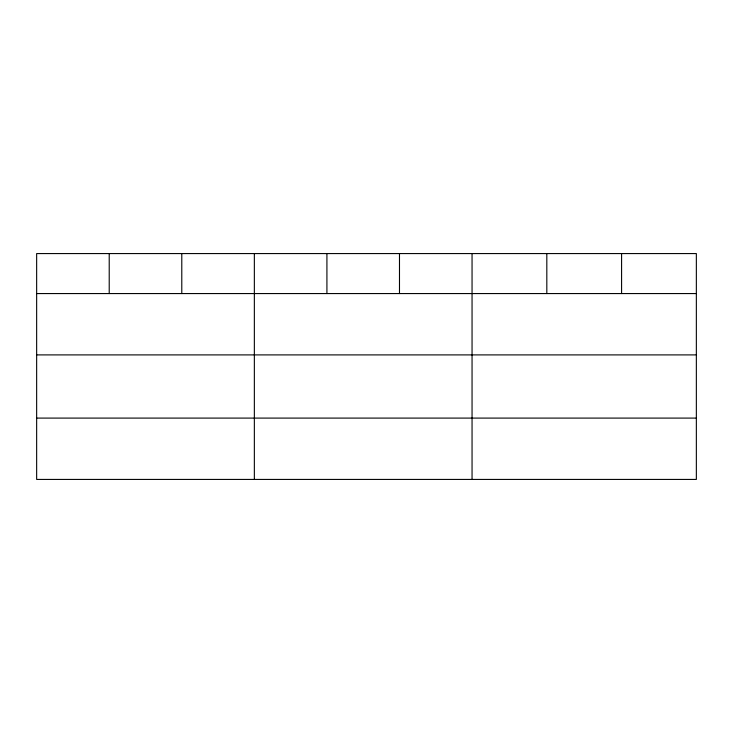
<?xml version="1.0" encoding="UTF-8"?>
<svg xmlns="http://www.w3.org/2000/svg" width="733" height="733" viewBox="0 0 733 733"><rect width="100%" height="100%" fill="white"/><g stroke="black" fill="none" stroke-linecap="round" stroke-linejoin="round"><path stroke-width="1.1" d="M696.35 354.9L696.35 253.572L36.65 253.572L36.65 479.428L696.35 479.428L696.35 354.9L36.65 354.9M36.65 293.566L696.35 293.566M36.65 418.094L696.35 418.094M621.584 253.572L621.584 293.566M546.818 253.572L546.818 293.566M472.052 253.572L472.052 479.428M399.485 253.572L399.485 293.566M326.918 253.572L326.918 293.566M254.351 253.572L254.351 479.428M181.784 253.572L181.784 293.566M109.217 253.572L109.217 293.566"/></g></svg>
